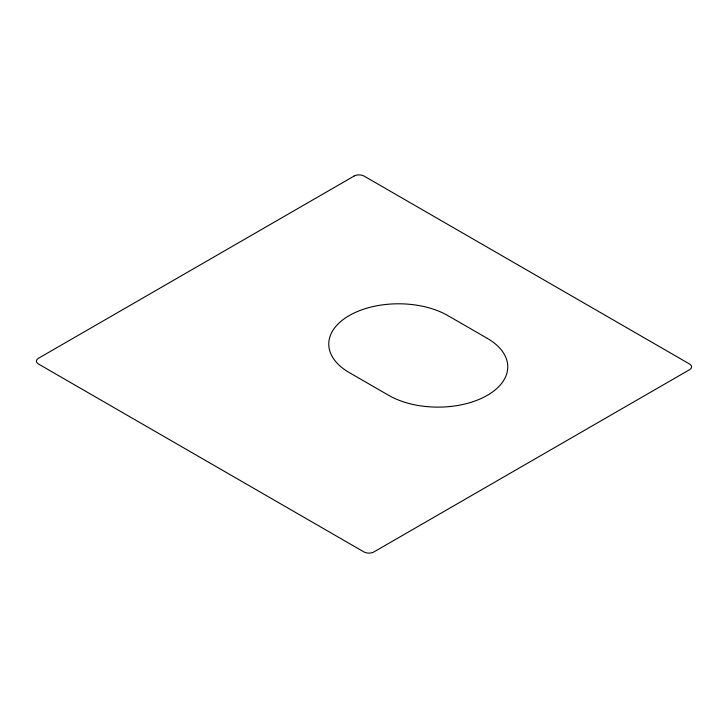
<?xml version="1.0" encoding="UTF-8"?>
<svg xmlns="http://www.w3.org/2000/svg" width="728" height="728" viewBox="0 0 728 728"><rect width="100%" height="100%" fill="white"/><g stroke="black" fill="none" stroke-linecap="round" stroke-linejoin="round"><path stroke-width="1.09" d="M354.136 176.04L38.438 358.303A6.98 4.031 0 0 0 38.438 364L364 551.961A6.98 4.031 0 0 0 373.864 551.961L689.562 369.697A6.98 4.031 0 0 0 689.562 364L364 176.04A6.98 4.031 0 0 0 354.136 176.04M487.323 338.365L447.856 315.588A69.761 40.277 0 0 0 349.203 315.588A69.761 40.277 0 0 0 349.203 372.545L388.661 395.331A69.761 40.277 0 0 0 487.323 395.331A69.761 40.277 0 0 0 487.323 338.365"/></g></svg>
